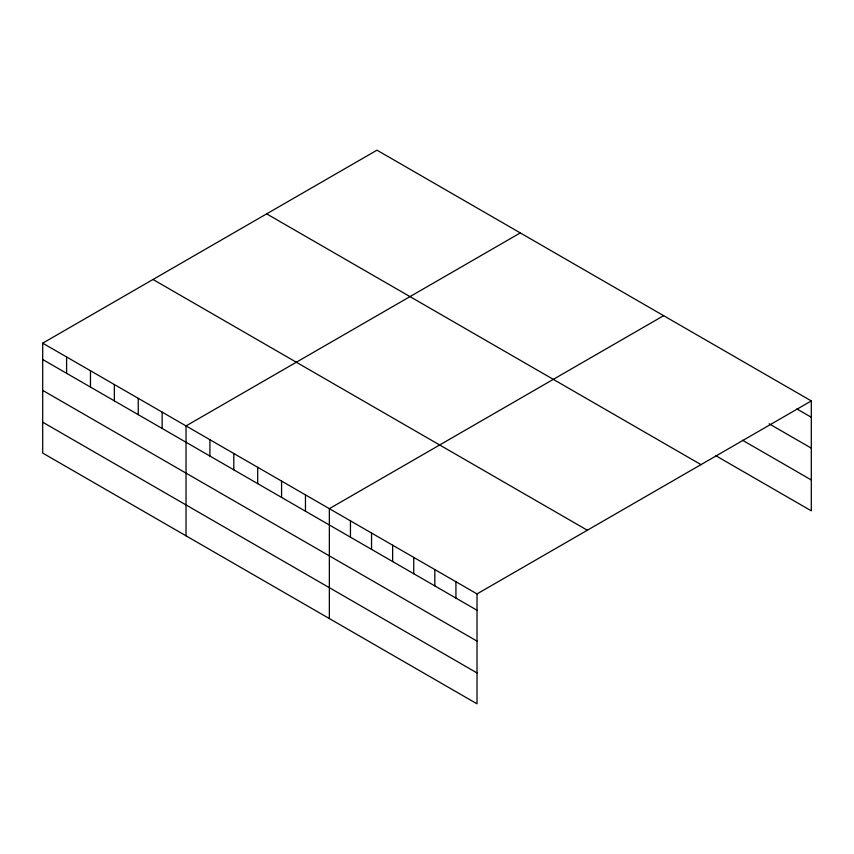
<?xml version="1.0" encoding="UTF-8"?>
<svg xmlns="http://www.w3.org/2000/svg" width="854" height="854" viewBox="0 0 854 854"><rect width="100%" height="100%" fill="white"/><g stroke="black" fill="none" stroke-linecap="round" stroke-linejoin="round"><path stroke-width="1.28" d="M42.7 343.169L477.023 593.925L477.023 703.824L42.7 453.068L42.7 343.169L376.977 150.176L811.3 400.932L811.3 510.831L715.812 455.705M520.299 232.928L186.023 425.922L186.023 535.821M663.633 315.681L329.356 508.664L329.356 618.563M477.023 593.925L811.3 400.932M796.867 408.927L811.3 417.264M769.112 423.787L811.3 448.136M742.457 440.205L811.3 479.948M266.661 213.863L700.985 464.619M153.015 279.482L587.338 530.238M42.7 359.502L477.023 610.258M42.7 390.374L477.023 641.13M42.7 422.186L477.023 672.941M455.929 581.745L455.929 598.078M434.835 569.565L434.835 585.897M413.742 557.384L413.742 573.717M392.637 545.204L392.637 561.537M371.543 533.024L371.543 549.357M350.45 520.844L350.45 537.177M305.465 494.882L305.465 511.204M281.574 481.09L281.574 497.412M257.695 467.298L257.695 483.631M233.804 453.506L233.804 469.839M209.913 439.714L209.913 456.047M162.143 412.13L162.143 428.462M138.252 398.338L138.252 414.67M114.361 384.546L114.361 400.878M90.471 370.753L90.471 387.086M66.591 356.961L66.591 373.294"/></g></svg>
